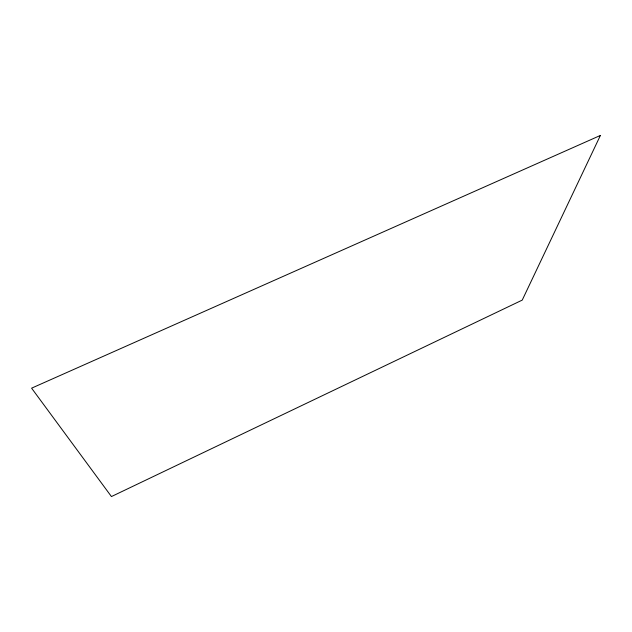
<?xml version="1.0" encoding="UTF-8"?>
<svg xmlns="http://www.w3.org/2000/svg" width="632" height="632" viewBox="0 0 632 632"><rect width="100%" height="100%" fill="white"/><g stroke="black" fill="none" stroke-linecap="round" stroke-linejoin="round"><path stroke-width="0.95" d="M600.4 135.438L522.237 300.105L111.437 496.562L31.6 388.167L600.4 135.438"/></g></svg>
